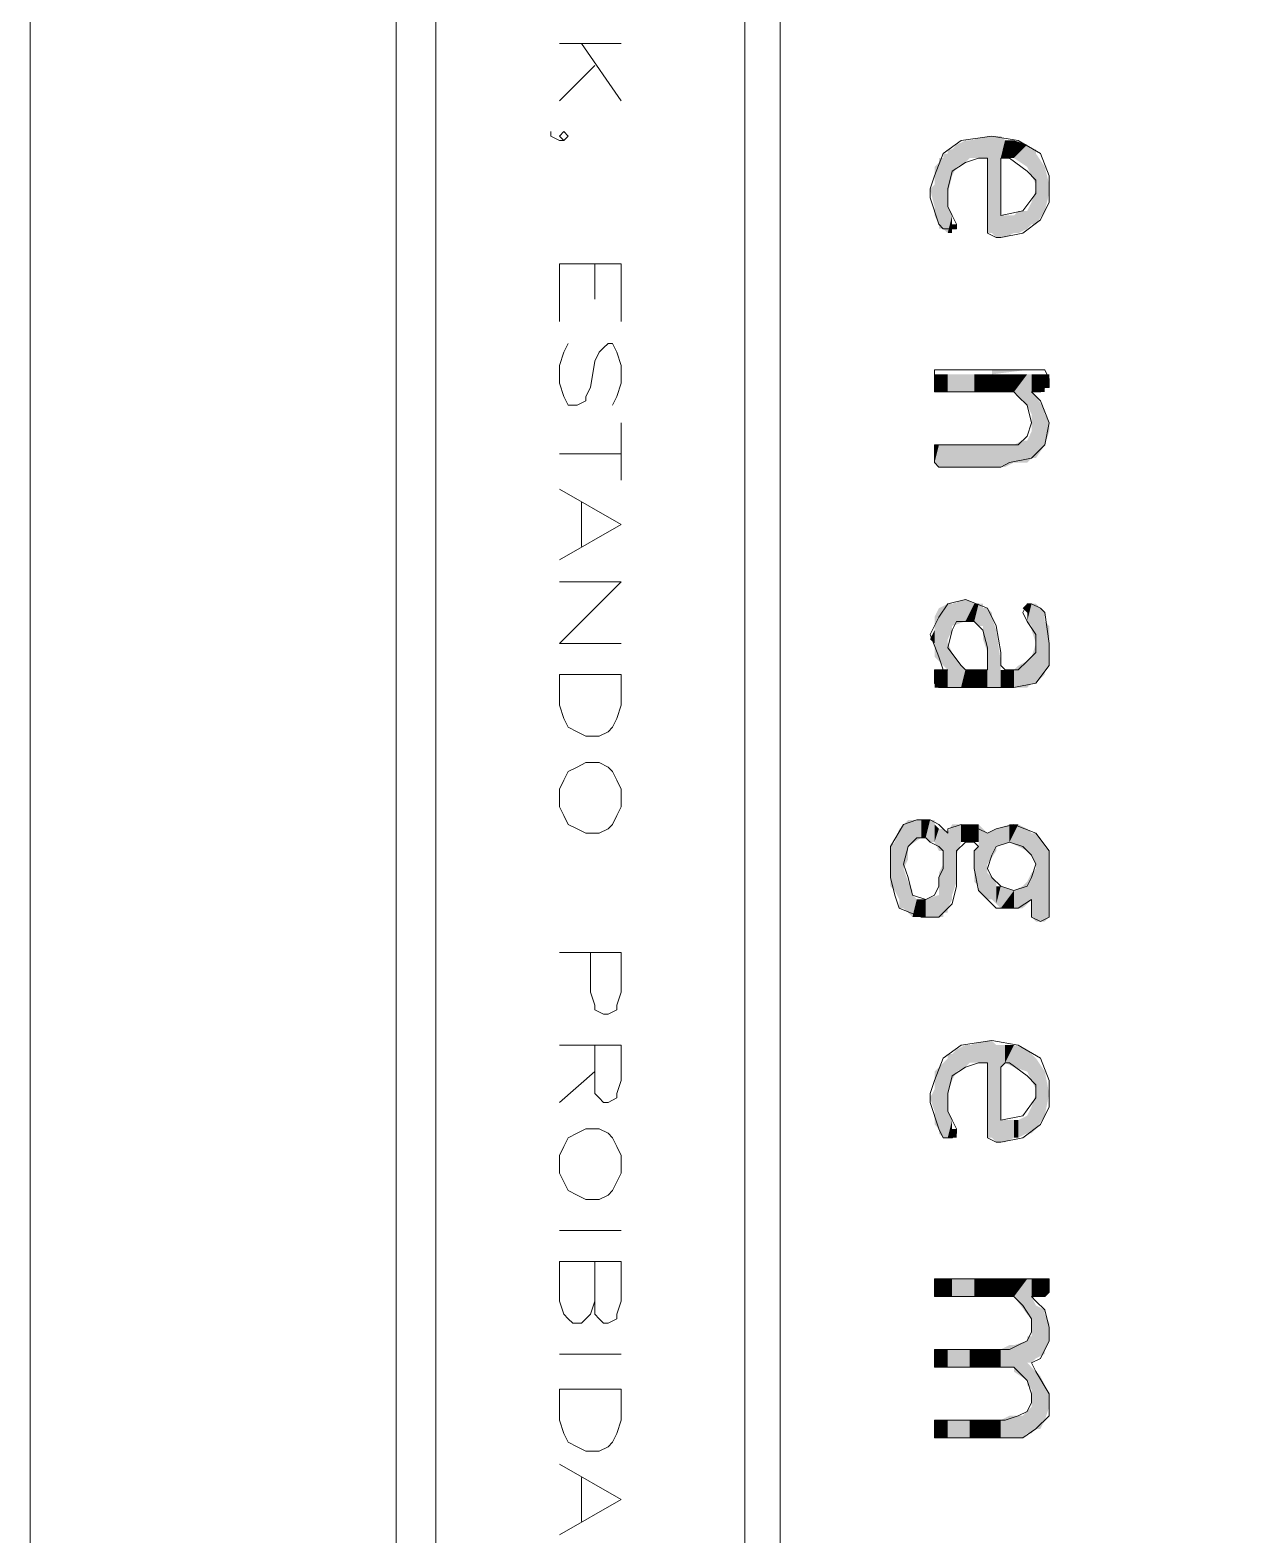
# Model space of a CAD drawing. Header units: millimetres. Extents: x 0 to 210, y 0 to 297.
# Drawn here: x 4.23 to 15.83, y 89.11 to 103.55 of the extents above; entities that cross this region are included whole.
import ezdxf

# ---------------------------------------------------------------- set-up
doc = ezdxf.new("R2010")
doc.units = ezdxf.units.MM
doc.header["$MEASUREMENT"] = 0
doc.layers.get('0').update_dxf_attribs({"linetype": 'CONTINUOUS'})

msp = doc.modelspace()

# ---------------------------------------------------------------- hatches: boundary and pattern name
at = {"true_color": 0x000007}
for points in [[(13.42, 102.531), (13.25, 102.32), (13.25, 102.489)], [(13.42, 102.531), (13.42, 102.32), (13.25, 102.32)], [(13.462, 102.531), (13.42, 101.6), (13.42, 102.531)], [(13.462, 102.531), (13.462, 101.6), (13.42, 101.6)], [(13.504, 102.531), (13.462, 101.6), (13.462, 102.531)], [(13.504, 102.531), (13.504, 101.558), (13.462, 101.6)], [(13.547, 102.531), (13.504, 101.558), (13.504, 102.531)], [(13.547, 102.531), (13.547, 101.558), (13.504, 101.558)], [(13.589, 102.489), (13.547, 102.32), (13.547, 102.531)], [(13.039, 102.362), (12.996, 101.642), (12.996, 102.362)], [(13.039, 102.362), (13.039, 101.6), (12.996, 101.642)], [(13.081, 102.404), (13.039, 101.981), (13.039, 102.404)], [(13.081, 102.404), (13.081, 102.15), (13.039, 101.981)], [(13.123, 102.447), (13.081, 102.15), (13.081, 102.404)], [(13.123, 102.447), (13.123, 102.235), (13.081, 102.15)], [(13.208, 102.489), (13.123, 102.235), (13.123, 102.447)], [(13.208, 102.489), (13.208, 102.277), (13.123, 102.235)], [(13.25, 102.489), (13.208, 102.277), (13.208, 102.489)], [(13.25, 102.489), (13.25, 102.32), (13.208, 102.277)], [(13.589, 102.489), (13.589, 102.32), (13.547, 102.32)], [(13.674, 102.489), (13.589, 102.32), (13.589, 102.489)], [(13.674, 102.489), (13.674, 102.32), (13.589, 102.32)], [(13.801, 102.447), (13.674, 102.32), (13.674, 102.489)], [(13.801, 102.447), (13.801, 102.235), (13.674, 102.32)], [(13.843, 102.404), (13.801, 102.235), (13.801, 102.447)], [(13.843, 102.404), (13.843, 102.15), (13.801, 102.235)], [(13.885, 102.404), (13.843, 102.15), (13.843, 102.404)], [(13.885, 102.404), (13.885, 102.066), (13.843, 102.15)], [(13.97, 102.235), (13.885, 101.685), (13.885, 102.362)], [(12.954, 102.277), (12.912, 101.769), (12.912, 102.235)], [(12.954, 102.277), (12.954, 101.685), (12.912, 101.769)], [(12.996, 102.32), (12.954, 101.642), (12.954, 102.32)], [(12.996, 102.32), (12.996, 101.642), (12.954, 101.642)], [(13.97, 102.235), (13.97, 101.812), (13.885, 101.685)], [(14.012, 102.066), (13.97, 101.812), (13.97, 102.235)], [(12.912, 102.066), (12.912, 101.854), (12.869, 102.023)], [(14.012, 102.066), (14.012, 101.981), (13.97, 101.812)], [(13.885, 102.023), (13.843, 101.685), (13.843, 101.896)], [(13.885, 102.023), (13.885, 101.685), (13.843, 101.685)], [(13.081, 101.769), (13.039, 101.6), (13.039, 101.854)], [(13.716, 101.812), (13.674, 101.6), (13.674, 101.769)], [(13.716, 101.812), (13.716, 101.6), (13.674, 101.6)], [(13.801, 101.812), (13.716, 101.6), (13.716, 101.812)], [(13.801, 101.812), (13.801, 101.642), (13.716, 101.6)], [(13.843, 101.896), (13.801, 101.642), (13.801, 101.812)], [(13.843, 101.896), (13.843, 101.685), (13.801, 101.642)], [(13.081, 101.769), (13.081, 101.6), (13.039, 101.6)], [(13.123, 101.685), (13.081, 101.642), (13.081, 101.685)], [(13.123, 101.685), (13.123, 101.642), (13.081, 101.642)], [(13.589, 101.769), (13.547, 101.558), (13.547, 101.769)], [(13.589, 101.769), (13.589, 101.558), (13.547, 101.558)], [(13.674, 101.769), (13.589, 101.558), (13.589, 101.769)], [(13.674, 101.769), (13.674, 101.6), (13.589, 101.558)], [(12.954, 100.245), (12.912, 100.076), (12.912, 100.245)], [(12.954, 100.245), (12.954, 100.076), (12.912, 100.076)], [(13.039, 100.245), (12.954, 100.076), (12.954, 100.245)], [(13.039, 100.245), (13.039, 100.076), (12.954, 100.076)], [(13.293, 100.245), (13.039, 100.076), (13.039, 100.245)], [(13.293, 100.245), (13.293, 100.076), (13.039, 100.076)], [(13.462, 100.245), (13.293, 100.076), (13.293, 100.245)], [(13.462, 100.245), (13.462, 100.076), (13.293, 100.076)], [(13.801, 100.288), (13.462, 100.245), (13.462, 100.288)], [(13.801, 100.288), (13.462, 100.245)], [(13.547, 100.245), (13.462, 100.076), (13.462, 100.245)], [(13.547, 100.245), (13.547, 100.076), (13.462, 100.076)], [(13.631, 100.245), (13.547, 100.076), (13.547, 100.245)], [(13.631, 100.245), (13.631, 100.076), (13.547, 100.076)], [(13.674, 100.245), (13.631, 100.076), (13.631, 100.245)], [(13.674, 100.245), (13.674, 100.076), (13.631, 100.076)], [(13.801, 100.245), (13.674, 100.076), (13.674, 100.245)], [(13.801, 100.245), (13.801, 99.949), (13.674, 100.076)], [(13.843, 100.245), (13.801, 99.949), (13.801, 100.245)], [(13.843, 100.245), (13.843, 99.864), (13.801, 99.949)], [(13.97, 100.245), (13.843, 100.076), (13.843, 100.245)], [(13.97, 100.245), (13.97, 100.076), (13.843, 100.076)], [(14.012, 100.245), (13.97, 100.118), (13.97, 100.245)], [(14.012, 100.245), (14.012, 100.118), (13.97, 100.118)], [(13.885, 100.034), (13.843, 99.441), (13.843, 100.076)], [(13.885, 100.034), (13.885, 99.441), (13.843, 99.441)], [(13.97, 99.907), (13.885, 99.441), (13.885, 100.034)], [(13.97, 99.907), (13.97, 99.568), (13.885, 99.441)], [(14.012, 99.78), (13.97, 99.568), (13.97, 99.864)], [(14.012, 99.78), (14.012, 99.695), (13.97, 99.568)], [(13.758, 99.61), (13.674, 99.399), (13.674, 99.568)], [(13.758, 99.61), (13.758, 99.399), (13.674, 99.399)], [(13.801, 99.61), (13.758, 99.399), (13.758, 99.61)], [(13.801, 99.61), (13.801, 99.399), (13.758, 99.399)], [(13.843, 99.695), (13.801, 99.399), (13.801, 99.61)], [(13.843, 99.695), (13.843, 99.441), (13.801, 99.399)], [(12.954, 99.568), (12.912, 99.399), (12.912, 99.568)], [(12.954, 99.568), (12.954, 99.356), (12.912, 99.399)], [(13.039, 99.568), (12.954, 99.356), (12.954, 99.568)], [(13.039, 99.568), (13.039, 99.356), (12.954, 99.356)], [(13.25, 99.568), (13.039, 99.356), (13.039, 99.568)], [(13.25, 99.568), (13.25, 99.356), (13.039, 99.356)], [(13.462, 99.568), (13.25, 99.356), (13.25, 99.568)], [(13.462, 99.568), (13.462, 99.356), (13.25, 99.356)], [(13.504, 99.568), (13.462, 99.356), (13.462, 99.568)], [(13.504, 99.568), (13.504, 99.356), (13.462, 99.356)], [(13.547, 99.568), (13.504, 99.356), (13.504, 99.568)], [(13.547, 99.568), (13.547, 99.356), (13.504, 99.356)], [(13.589, 99.568), (13.547, 99.356), (13.547, 99.568)], [(13.589, 99.568), (13.589, 99.356), (13.547, 99.356)], [(13.674, 99.568), (13.589, 99.356), (13.589, 99.568)], [(13.674, 99.568), (13.674, 99.399), (13.589, 99.356)], [(13.039, 98.044), (12.954, 97.494), (12.954, 98.002)], [(13.039, 98.044), (13.039, 97.409), (12.954, 97.494)], [(13.081, 98.044), (13.039, 97.705), (13.039, 98.044)], [(13.081, 98.044), (13.081, 97.79), (13.039, 97.705)], [(13.208, 98.086), (13.081, 97.832), (13.081, 98.044)], [(13.208, 98.086), (13.208, 97.875), (13.081, 97.832)], [(13.293, 98.044), (13.208, 97.875), (13.208, 98.086)], [(13.293, 98.044), (13.293, 97.875), (13.208, 97.875)], [(13.335, 98.044), (13.293, 97.875), (13.293, 98.044)], [(13.335, 98.044), (13.335, 97.832), (13.293, 97.875)], [(13.377, 98.044), (13.335, 97.832), (13.335, 98.044)], [(13.377, 98.044), (13.377, 97.832), (13.335, 97.832)], [(13.801, 98.044), (13.758, 98.002)], [(13.801, 98.044), (13.801, 97.959), (13.758, 98.002)], [(13.843, 98.044), (13.801, 97.875), (13.801, 98.044)], [(13.843, 98.044), (13.843, 97.832), (13.801, 97.875)], [(13.885, 98.044), (13.843, 97.79), (13.843, 98.044)], [(13.885, 98.044), (13.885, 97.663), (13.843, 97.79)], [(13.928, 98.002), (13.885, 97.282), (13.885, 98.044)], [(12.954, 98.002), (12.912, 97.536), (12.912, 97.917)], [(12.954, 98.002), (12.954, 97.494), (12.912, 97.536)], [(13.42, 98.002), (13.377, 97.705), (13.377, 98.002)], [(13.42, 98.002), (13.42, 97.578), (13.377, 97.705)], [(13.462, 97.959), (13.42, 97.24), (13.42, 98.002)], [(13.462, 97.959), (13.462, 97.24), (13.42, 97.24)], [(13.504, 97.79), (13.462, 97.24), (13.462, 97.917)], [(13.928, 98.002), (13.928, 97.324), (13.885, 97.282)], [(13.97, 97.959), (13.928, 97.324), (13.928, 98.002)], [(13.97, 97.959), (13.97, 97.367), (13.928, 97.324)], [(14.012, 97.832), (13.97, 97.409), (13.97, 97.875)], [(12.912, 97.79), (12.912, 97.663), (12.869, 97.705)], [(13.504, 97.79), (13.504, 97.24), (13.462, 97.24)], [(13.547, 97.494), (13.504, 97.24), (13.504, 97.79)], [(14.012, 97.832), (14.012, 97.451), (13.97, 97.409)], [(13.081, 97.578), (13.039, 97.24), (13.039, 97.663)], [(13.885, 97.663), (13.843, 97.282), (13.843, 97.536)], [(13.885, 97.663), (13.885, 97.282), (13.843, 97.282)], [(13.081, 97.578), (13.081, 97.24), (13.039, 97.24)], [(13.166, 97.451), (13.081, 97.24), (13.081, 97.578)], [(13.166, 97.451), (13.166, 97.24), (13.081, 97.24)], [(13.208, 97.409), (13.166, 97.24), (13.166, 97.451)], [(13.547, 97.494), (13.547, 97.24), (13.504, 97.24)], [(13.716, 97.451), (13.674, 97.24), (13.674, 97.409)], [(13.716, 97.451), (13.716, 97.24), (13.674, 97.24)], [(13.801, 97.494), (13.716, 97.24), (13.716, 97.451)], [(13.801, 97.494), (13.801, 97.24), (13.716, 97.24)], [(13.843, 97.536), (13.801, 97.24), (13.801, 97.494)], [(13.843, 97.536), (13.843, 97.282), (13.801, 97.24)], [(12.954, 97.409), (12.912, 97.24), (12.912, 97.409)], [(12.954, 97.409), (12.954, 97.24), (12.912, 97.24)], [(13.039, 97.409), (12.954, 97.24), (12.954, 97.409)], [(13.039, 97.409), (13.039, 97.24), (12.954, 97.24)], [(13.208, 97.409), (13.208, 97.24), (13.166, 97.24)], [(13.293, 97.409), (13.208, 97.24), (13.208, 97.409)], [(13.293, 97.409), (13.293, 97.24), (13.208, 97.24)], [(13.42, 97.409), (13.293, 97.24), (13.293, 97.409)], [(13.42, 97.409), (13.42, 97.24), (13.293, 97.24)], [(13.589, 97.409), (13.547, 97.24), (13.547, 97.409)], [(13.589, 97.409), (13.589, 97.24), (13.547, 97.24)], [(13.631, 97.409), (13.589, 97.24), (13.589, 97.409)], [(13.631, 97.409), (13.631, 97.24), (13.589, 97.24)], [(13.674, 97.409), (13.631, 97.24), (13.631, 97.409)], [(13.674, 97.409), (13.674, 97.24), (13.631, 97.24)], [(12.573, 95.885), (12.531, 95.292), (12.531, 95.758)], [(12.573, 95.885), (12.573, 95.208), (12.531, 95.292)], [(12.615, 95.927), (12.573, 95.123), (12.573, 95.885)], [(12.615, 95.927), (12.615, 95.123), (12.573, 95.123)], [(12.658, 95.97), (12.615, 95.504), (12.615, 95.927)], [(12.658, 95.97), (12.658, 95.589), (12.615, 95.504)], [(12.785, 95.97), (12.658, 95.716), (12.658, 95.97)], [(12.785, 95.97), (12.785, 95.8), (12.658, 95.716)], [(12.827, 95.97), (12.785, 95.8), (12.785, 95.97)], [(12.827, 95.97), (12.827, 95.8), (12.785, 95.8)], [(12.869, 95.97), (12.827, 95.8), (12.827, 95.97)], [(12.869, 95.97), (12.869, 95.758), (12.827, 95.8)], [(12.912, 95.97), (12.869, 95.758), (12.869, 95.97)], [(12.912, 95.97), (12.912, 95.758), (12.869, 95.758)], [(12.954, 95.885), (12.912, 95.758), (12.912, 95.927)], [(12.954, 95.885), (12.954, 95.673), (12.912, 95.758)], [(12.996, 95.885), (12.954, 95.673), (12.954, 95.885)], [(12.996, 95.885), (12.996, 95.673), (12.954, 95.673)], [(13.039, 95.843), (12.996, 95.081), (12.996, 95.885)], [(13.081, 95.927), (13.039, 95.123), (13.039, 95.843)], [(13.081, 95.927), (13.081, 95.208), (13.039, 95.123)], [(13.123, 95.927), (13.081, 95.25), (13.081, 95.927)], [(13.123, 95.927), (13.123, 95.377), (13.081, 95.25)], [(13.166, 95.927), (13.123, 95.631), (13.123, 95.927)], [(13.166, 95.927), (13.166, 95.758), (13.123, 95.631)], [(13.208, 95.927), (13.166, 95.758), (13.166, 95.927)], [(13.208, 95.927), (13.208, 95.758), (13.166, 95.758)], [(13.25, 95.927), (13.208, 95.758), (13.208, 95.927)], [(13.25, 95.927), (13.25, 95.758), (13.208, 95.758)], [(13.293, 95.927), (13.25, 95.758), (13.25, 95.927)], [(13.293, 95.927), (13.293, 95.758), (13.25, 95.758)], [(13.335, 95.927), (13.293, 95.758), (13.293, 95.927)], [(13.335, 95.927), (13.335, 95.758), (13.293, 95.758)], [(13.377, 95.885), (13.335, 95.292), (13.335, 95.927)], [(13.377, 95.885), (13.377, 95.25), (13.335, 95.292)], [(13.42, 95.843), (13.377, 95.25), (13.377, 95.885)], [(13.504, 95.885), (13.42, 95.546), (13.42, 95.843)], [(13.504, 95.885), (13.504, 95.673), (13.42, 95.546)], [(13.631, 95.927), (13.504, 95.716), (13.504, 95.885)], [(13.631, 95.927), (13.631, 95.758), (13.504, 95.716)], [(13.716, 95.927), (13.631, 95.758), (13.631, 95.927)], [(13.716, 95.927), (13.716, 95.716), (13.631, 95.758)], [(13.801, 95.885), (13.716, 95.716), (13.716, 95.927)], [(13.801, 95.885), (13.801, 95.673), (13.716, 95.716)], [(13.843, 95.843), (13.801, 95.673), (13.801, 95.885)], [(12.531, 95.758), (12.488, 95.335), (12.488, 95.716)], [(12.531, 95.758), (12.531, 95.292), (12.488, 95.335)], [(13.039, 95.843), (13.039, 95.081), (12.996, 95.081)], [(13.335, 95.716), (13.293, 95.377), (13.293, 95.673)], [(13.335, 95.716), (13.335, 95.335), (13.293, 95.377)], [(13.42, 95.843), (13.42, 95.208), (13.377, 95.25)], [(13.843, 95.843), (13.843, 95.631), (13.801, 95.673)], [(13.885, 95.843), (13.843, 95.631), (13.843, 95.843)], [(13.885, 95.843), (13.885, 95.546), (13.843, 95.631)], [(13.928, 95.8), (13.885, 94.996), (13.885, 95.843)], [(13.928, 95.8), (13.928, 94.996), (13.885, 94.996)], [(13.97, 95.716), (13.928, 94.996), (13.928, 95.8)], [(13.97, 95.716), (13.97, 94.996), (13.928, 94.996)], [(14.012, 95.673), (13.97, 94.996), (13.97, 95.716)], [(14.012, 95.673), (14.012, 95.038), (13.97, 94.996)], [(12.658, 95.377), (12.615, 95.123), (12.615, 95.504)], [(12.996, 95.546), (12.954, 95.038), (12.954, 95.462)], [(12.996, 95.546), (12.996, 95.038), (12.954, 95.038)], [(13.462, 95.419), (13.42, 95.208), (13.42, 95.462)], [(13.843, 95.462), (13.801, 95.165), (13.801, 95.377)], [(13.843, 95.462), (13.843, 95.208), (13.801, 95.165)], [(13.885, 95.504), (13.843, 95.038), (13.843, 95.462)], [(13.885, 95.504), (13.885, 94.996), (13.843, 95.038)], [(12.658, 95.377), (12.658, 95.081), (12.615, 95.123)], [(12.7, 95.292), (12.658, 95.081), (12.658, 95.377)], [(12.7, 95.292), (12.7, 95.038), (12.658, 95.081)], [(13.462, 95.419), (13.462, 95.208), (13.42, 95.208)], [(13.504, 95.377), (13.462, 95.208), (13.462, 95.419)], [(13.504, 95.377), (13.504, 95.165), (13.462, 95.208)], [(13.547, 95.335), (13.504, 95.165), (13.504, 95.335)], [(13.547, 95.335), (13.547, 95.123), (13.504, 95.165)], [(13.674, 95.292), (13.547, 95.123), (13.547, 95.335)], [(13.674, 95.292), (13.674, 95.123), (13.547, 95.123)], [(13.758, 95.335), (13.674, 95.123), (13.674, 95.292)], [(13.758, 95.335), (13.758, 95.123), (13.674, 95.123)], [(13.801, 95.377), (13.758, 95.123), (13.758, 95.335)], [(13.801, 95.377), (13.801, 95.165), (13.758, 95.123)], [(12.742, 95.208), (12.7, 95.038), (12.7, 95.25)], [(12.742, 95.208), (12.742, 95.038), (12.7, 95.038)], [(12.827, 95.208), (12.742, 95.038), (12.742, 95.208)], [(12.827, 95.208), (12.827, 95.038), (12.742, 95.038)], [(12.954, 95.25), (12.827, 95.038), (12.827, 95.208)], [(12.954, 95.25), (12.954, 95.038), (12.827, 95.038)], [(13.42, 93.853), (13.25, 93.641), (13.25, 93.811)], [(13.42, 93.853), (13.42, 93.641), (13.25, 93.641)], [(13.462, 93.853), (13.42, 92.922), (13.42, 93.853)], [(13.462, 93.853), (13.462, 92.922), (13.42, 92.922)], [(13.504, 93.811), (13.462, 92.922), (13.462, 93.853)], [(13.081, 93.726), (13.039, 93.345), (13.039, 93.726)], [(13.081, 93.726), (13.081, 93.472), (13.039, 93.345)], [(13.123, 93.768), (13.081, 93.472), (13.081, 93.726)], [(13.123, 93.768), (13.123, 93.557), (13.081, 93.472)], [(13.208, 93.811), (13.123, 93.557), (13.123, 93.768)], [(13.208, 93.811), (13.208, 93.599), (13.123, 93.557)], [(13.25, 93.811), (13.208, 93.599), (13.208, 93.811)], [(13.25, 93.811), (13.25, 93.641), (13.208, 93.599)], [(13.504, 93.811), (13.504, 92.879), (13.462, 92.922)], [(13.547, 93.811), (13.504, 92.879), (13.504, 93.811)], [(13.547, 93.811), (13.547, 92.879), (13.504, 92.879)], [(13.589, 93.811), (13.547, 93.599), (13.547, 93.811)], [(13.589, 93.811), (13.589, 93.641), (13.547, 93.599)], [(13.674, 93.811), (13.589, 93.641), (13.589, 93.811)], [(13.674, 93.811), (13.674, 93.599), (13.589, 93.641)], [(13.801, 93.768), (13.674, 93.599), (13.674, 93.811)], [(13.801, 93.768), (13.801, 93.557), (13.674, 93.599)], [(13.843, 93.726), (13.801, 93.557), (13.801, 93.768)], [(13.843, 93.726), (13.843, 93.472), (13.801, 93.557)], [(13.885, 93.684), (13.843, 93.472), (13.843, 93.726)], [(12.954, 93.599), (12.912, 93.049), (12.912, 93.557)], [(12.954, 93.599), (12.954, 93.006), (12.912, 93.049)], [(12.996, 93.641), (12.954, 92.964), (12.954, 93.599)], [(12.996, 93.641), (12.996, 92.922), (12.954, 92.964)], [(13.039, 93.684), (12.996, 92.922), (12.996, 93.641)], [(13.039, 93.684), (13.039, 92.922), (12.996, 92.922)], [(13.885, 93.684), (13.885, 93.387), (13.843, 93.472)], [(13.97, 93.557), (13.885, 93.006), (13.885, 93.684)], [(13.97, 93.557), (13.97, 93.133), (13.885, 93.006)], [(14.012, 93.345), (13.97, 93.133), (13.97, 93.557)], [(12.912, 93.387), (12.912, 93.176), (12.869, 93.303)], [(13.885, 93.345), (13.843, 92.964), (13.843, 93.218)], [(13.885, 93.345), (13.885, 93.006), (13.843, 92.964)], [(14.012, 93.345), (13.97, 93.133)], [(13.081, 93.091), (13.039, 92.922), (13.039, 93.176)], [(13.801, 93.133), (13.716, 92.922), (13.716, 93.091)], [(13.801, 93.133), (13.801, 92.964), (13.716, 92.922)], [(13.843, 93.218), (13.801, 92.964), (13.801, 93.133)], [(13.843, 93.218), (13.843, 92.964), (13.801, 92.964)], [(13.081, 93.091), (13.081, 92.922), (13.039, 92.922)], [(13.123, 93.006), (13.081, 92.922), (13.081, 93.006)], [(13.123, 93.006), (13.123, 92.922), (13.081, 92.922)], [(13.589, 93.091), (13.547, 92.879), (13.547, 93.091)], [(13.589, 93.091), (13.589, 92.879), (13.547, 92.879)], [(13.674, 93.091), (13.589, 92.879), (13.589, 93.091)], [(13.674, 93.091), (13.674, 92.922), (13.589, 92.879)], [(13.716, 93.091), (13.674, 92.922), (13.674, 93.091)], [(13.716, 93.091), (13.716, 92.922), (13.674, 92.922)], [(12.954, 91.567), (12.912, 91.398), (12.912, 91.567)], [(12.954, 91.567), (12.954, 91.398), (12.912, 91.398)], [(12.996, 91.567), (12.954, 91.398), (12.954, 91.567)], [(12.996, 91.567), (12.996, 91.398), (12.954, 91.398)], [(13.039, 91.567), (12.996, 91.398), (12.996, 91.567)], [(13.039, 91.567), (13.039, 91.398), (12.996, 91.398)], [(13.081, 91.567), (13.039, 91.398), (13.039, 91.567)], [(13.081, 91.567), (13.081, 91.398), (13.039, 91.398)], [(13.293, 91.567), (13.081, 91.398), (13.081, 91.567)], [(13.293, 91.567), (13.293, 91.398), (13.081, 91.398)], [(13.462, 91.567), (13.293, 91.398), (13.293, 91.567)], [(13.462, 91.567), (13.462, 91.398), (13.293, 91.398)], [(13.547, 91.567), (13.462, 91.398), (13.462, 91.567)], [(13.547, 91.567), (13.547, 91.398), (13.462, 91.398)], [(13.631, 91.567), (13.547, 91.398), (13.547, 91.567)], [(13.631, 91.567), (13.631, 91.398), (13.547, 91.398)], [(13.674, 91.567), (13.631, 91.398), (13.631, 91.567)], [(13.674, 91.567), (13.674, 91.398), (13.631, 91.398)], [(13.801, 91.567), (13.674, 91.398), (13.674, 91.567)], [(13.801, 91.567), (13.801, 91.228), (13.674, 91.398)], [(13.843, 91.567), (13.801, 91.228), (13.801, 91.567)], [(13.843, 91.567), (13.843, 91.186), (13.801, 91.228)], [(13.928, 91.567), (13.843, 91.398), (13.843, 91.567)], [(13.928, 91.567), (13.928, 91.398), (13.843, 91.398)], [(13.97, 91.567), (13.928, 91.398), (13.928, 91.567)], [(13.97, 91.567), (13.97, 91.398), (13.928, 91.398)], [(14.012, 91.567), (13.97, 91.398), (13.97, 91.567)], [(14.012, 91.567), (14.012, 91.44), (13.97, 91.398)], [(13.885, 91.313), (13.843, 90.763), (13.843, 91.398)], [(13.885, 91.313), (13.885, 90.805), (13.843, 90.763)], [(13.97, 91.271), (13.885, 90.805), (13.885, 91.313)], [(13.97, 91.271), (13.97, 90.847), (13.885, 90.805)], [(14.012, 91.144), (13.97, 90.89), (13.97, 91.228)], [(14.012, 91.144), (14.012, 90.974), (13.97, 90.89)], [(13.801, 90.974), (13.674, 90.678), (13.674, 90.932)], [(13.801, 90.974), (13.801, 90.593), (13.674, 90.678)], [(13.843, 91.017), (13.801, 90.763), (13.801, 91.017)], [(13.843, 91.017), (13.843, 90.763), (13.801, 90.763)], [(12.954, 90.89), (12.912, 90.72), (12.912, 90.89)], [(12.954, 90.89), (12.954, 90.72), (12.912, 90.72)], [(13.039, 90.89), (12.954, 90.72), (12.954, 90.89)], [(13.039, 90.89), (13.039, 90.72), (12.954, 90.72)], [(13.25, 90.89), (13.039, 90.72), (13.039, 90.89)], [(13.25, 90.89), (13.25, 90.72), (13.039, 90.72)], [(13.293, 90.89), (13.25, 90.72), (13.25, 90.89)], [(13.293, 90.89), (13.293, 90.72), (13.25, 90.72)], [(13.462, 90.89), (13.293, 90.72), (13.293, 90.89)], [(13.462, 90.89), (13.462, 90.72), (13.293, 90.72)], [(13.547, 90.89), (13.462, 90.72), (13.462, 90.89)], [(13.547, 90.89), (13.547, 90.72), (13.462, 90.72)], [(13.631, 90.932), (13.547, 90.72), (13.547, 90.89)], [(13.631, 90.932), (13.631, 90.72), (13.547, 90.72)], [(13.674, 90.932), (13.631, 90.72), (13.631, 90.932)], [(13.674, 90.932), (13.674, 90.72), (13.631, 90.72)], [(13.843, 90.72), (13.801, 90.551), (13.801, 90.763)], [(13.843, 90.72), (13.843, 90.509), (13.801, 90.551)], [(13.885, 90.678), (13.843, 90.085), (13.843, 90.72)], [(13.885, 90.678), (13.885, 90.128), (13.843, 90.085)], [(13.928, 90.636), (13.885, 90.128), (13.885, 90.678)], [(13.928, 90.636), (13.928, 90.128), (13.885, 90.128)], [(13.97, 90.551), (13.928, 90.128), (13.928, 90.636)], [(13.97, 90.551), (13.97, 90.212), (13.928, 90.128)], [(14.012, 90.466), (13.97, 90.212), (13.97, 90.551)], [(14.012, 90.466), (14.012, 90.339), (13.97, 90.212)], [(13.631, 90.255), (13.547, 90.043), (13.547, 90.212)], [(13.631, 90.255), (13.631, 90.043), (13.547, 90.043)], [(13.674, 90.255), (13.631, 90.043), (13.631, 90.255)], [(13.674, 90.255), (13.674, 90.043), (13.631, 90.043)], [(13.758, 90.255), (13.674, 90.043), (13.674, 90.255)], [(13.758, 90.255), (13.758, 90.043), (13.674, 90.043)], [(13.801, 90.297), (13.758, 90.043), (13.758, 90.255)], [(13.801, 90.297), (13.801, 90.085), (13.758, 90.043)], [(13.843, 90.339), (13.801, 90.085), (13.801, 90.297)], [(13.843, 90.339), (13.843, 90.085), (13.801, 90.085)], [(12.954, 90.212), (12.912, 90.043), (12.912, 90.212)], [(12.954, 90.212), (12.954, 90.043), (12.912, 90.043)], [(13.039, 90.212), (12.954, 90.043), (12.954, 90.212)], [(13.039, 90.212), (13.039, 90.043), (12.954, 90.043)], [(13.25, 90.212), (13.039, 90.043), (13.039, 90.212)], [(13.25, 90.212), (13.25, 90.043), (13.039, 90.043)], [(13.42, 90.212), (13.25, 90.043), (13.25, 90.212)], [(13.42, 90.212), (13.42, 90.043), (13.25, 90.043)], [(13.462, 90.212), (13.42, 90.043), (13.42, 90.212)], [(13.462, 90.212), (13.462, 90.043), (13.42, 90.043)], [(13.547, 90.212), (13.462, 90.043), (13.462, 90.212)], [(13.547, 90.212), (13.547, 90.043), (13.462, 90.043)]]:
    msp.add_hatch(color=0, dxfattribs=at).paths.add_polyline_path(points)

# ---------------------------------------------------------------- linework, layer by layer
at = {"color": 0, "linetype": 'Continuous', "lineweight": 9, "true_color": 0x989898}
msp.add_line((7.747, 140.758), (7.747, 7.832), dxfattribs=at)
at = {"color": 0, "linetype": 'Continuous', "lineweight": 15, "true_color": 0x000007}
for p, q in [((11.43, 140.42), (11.43, 8.213)), ((9.906, 103.42), (9.313, 103.42)), ((9.906, 102.87), (9.525, 103.42)), ((9.652, 103.209), (9.313, 102.87)), ((9.313, 101.304), (9.313, 100.753)), ((9.652, 101.304), (9.652, 100.965)), ((9.906, 99.78), (9.906, 99.229)), ((9.906, 99.483), (9.313, 99.483)), ((9.525, 99.018), (9.525, 98.594)), ((9.652, 93.557), (9.313, 93.26)), ((9.906, 92.033), (9.313, 92.033)), ((9.906, 90.847), (9.313, 90.847)), ((9.525, 89.662), (9.525, 89.239))]:
    msp.add_line(p, q, dxfattribs=at)
for points in [[(4.233, 292.777), (4.233, 4.318), (205.698, 4.318), (205.698, 292.777)], [(202.184, 289.264), (202.184, 7.832), (7.747, 7.832), (7.747, 289.264)], [(8.128, 140.42), (8.128, 8.213), (11.091, 8.213), (11.091, 140.42)], [(13.504, 101.558), (13.42, 101.6), (13.42, 101.642), (13.42, 101.685), (13.42, 101.769), (13.42, 102.277), (13.42, 102.32), (13.335, 102.32), (13.208, 102.277), (13.081, 102.193), (13.039, 102.023), (13.039, 101.854), (13.081, 101.769), (13.123, 101.685), (13.123, 101.642), (13.081, 101.642), (12.996, 101.642), (12.954, 101.685), (12.869, 101.939), (12.869, 102.023), (12.912, 102.15), (12.996, 102.362), (13.166, 102.489), (13.462, 102.531), (13.716, 102.489), (13.928, 102.362), (14.012, 102.15), (14.012, 101.896), (13.928, 101.727), (13.758, 101.6), (13.547, 101.558)], [(13.547, 101.769), (13.758, 101.812), (13.885, 101.981), (13.885, 102.066), (13.885, 102.108), (13.801, 102.193), (13.631, 102.32), (13.589, 102.32), (13.547, 102.32), (13.547, 102.193), (13.547, 101.981), (13.547, 101.854)], [(12.954, 99.356), (12.912, 99.399), (12.912, 99.526), (12.912, 99.568), (12.954, 99.568), (12.996, 99.568), (13.081, 99.568), (13.377, 99.568), (13.504, 99.568), (13.547, 99.568), (13.716, 99.568), (13.801, 99.653), (13.843, 99.78), (13.801, 99.949), (13.716, 100.034), (13.674, 100.076), (13.589, 100.076), (13.42, 100.076), (13.081, 100.076), (12.996, 100.076), (12.954, 100.076), (12.912, 100.076), (12.912, 100.203), (12.912, 100.245), (12.912, 100.288), (12.954, 100.288), (13.039, 100.288), (13.208, 100.288), (13.716, 100.288), (13.885, 100.288), (13.97, 100.288), (14.012, 100.203), (14.012, 100.118), (13.97, 100.118), (13.928, 100.076), (13.843, 100.076), (13.928, 99.991), (14.012, 99.78), (13.97, 99.568), (13.843, 99.441), (13.631, 99.399), (13.547, 99.356), (13.504, 99.356), (13.377, 99.356), (13.081, 99.356), (12.996, 99.356)], [(12.954, 97.24), (12.912, 97.282), (12.912, 97.409), (12.996, 97.409), (13.039, 97.409), (12.996, 97.409), (12.954, 97.536), (12.869, 97.748), (12.954, 97.917), (13.039, 98.044), (13.208, 98.086), (13.42, 98.002), (13.504, 97.832), (13.547, 97.578), (13.547, 97.451), (13.589, 97.409), (13.716, 97.409), (13.801, 97.494), (13.885, 97.578), (13.885, 97.748), (13.801, 97.875), (13.758, 97.959), (13.801, 98.044), (13.843, 98.044), (13.928, 98.002), (13.97, 97.959), (14.012, 97.663), (14.012, 97.451), (13.885, 97.282), (13.674, 97.24), (13.631, 97.24), (13.589, 97.24), (13.462, 97.24), (13.123, 97.24), (12.996, 97.24)], [(13.42, 97.409), (13.42, 97.621), (13.377, 97.79), (13.293, 97.875), (13.208, 97.875), (13.123, 97.875), (13.081, 97.79), (13.039, 97.621), (13.166, 97.451), (13.208, 97.409), (13.25, 97.409), (13.377, 97.409)], [(9.313, 97.367), (9.906, 97.367), (9.906, 97.07), (9.864, 96.943), (9.821, 96.859), (9.779, 96.816), (9.694, 96.774), (9.567, 96.774), (9.483, 96.816), (9.398, 96.859), (9.356, 96.943), (9.313, 97.07)], [(9.906, 96.266), (9.864, 96.351), (9.821, 96.435), (9.779, 96.478), (9.694, 96.52), (9.567, 96.52), (9.483, 96.478), (9.398, 96.435), (9.356, 96.351), (9.313, 96.266), (9.313, 96.097), (9.356, 96.012), (9.398, 95.927), (9.483, 95.885), (9.567, 95.843), (9.694, 95.843), (9.779, 95.885), (9.821, 95.927), (9.864, 96.012), (9.906, 96.097)], [(13.928, 94.996), (13.843, 95.038), (13.843, 95.081), (13.843, 95.208), (13.716, 95.123), (13.504, 95.123), (13.335, 95.292), (13.293, 95.504), (13.293, 95.673), (13.335, 95.716), (13.293, 95.758), (13.208, 95.758), (13.123, 95.673), (13.123, 95.631), (13.123, 95.546), (13.123, 95.419), (13.123, 95.335), (13.081, 95.165), (12.954, 95.038), (12.785, 95.038), (12.573, 95.123), (12.531, 95.25), (12.488, 95.419), (12.488, 95.716), (12.615, 95.927), (12.742, 95.97), (12.869, 95.97), (12.954, 95.927), (12.996, 95.885), (13.039, 95.843), (13.039, 95.885), (13.166, 95.927), (13.335, 95.885), (13.42, 95.843), (13.504, 95.885), (13.674, 95.927), (13.885, 95.843), (14.012, 95.673), (14.012, 95.546), (14.012, 95.462), (14.012, 95.335), (14.012, 95.25), (14.012, 95.081), (14.012, 95.038)], [(12.827, 95.208), (12.912, 95.25), (12.954, 95.335), (12.954, 95.419), (12.996, 95.504), (12.996, 95.673), (12.954, 95.716), (12.869, 95.758), (12.827, 95.8), (12.742, 95.8), (12.658, 95.716), (12.615, 95.546), (12.658, 95.419), (12.7, 95.25)], [(13.674, 95.292), (13.801, 95.335), (13.843, 95.419), (13.885, 95.546), (13.843, 95.631), (13.758, 95.716), (13.631, 95.758), (13.504, 95.716), (13.462, 95.631), (13.42, 95.504), (13.462, 95.419), (13.547, 95.335)], [(13.504, 92.879), (13.42, 92.922), (13.42, 92.964), (13.42, 93.049), (13.42, 93.557), (13.42, 93.641), (13.335, 93.641), (13.208, 93.599), (13.081, 93.514), (13.039, 93.345), (13.039, 93.176), (13.081, 93.091), (13.123, 93.006), (13.123, 92.964), (13.081, 92.922), (12.996, 92.922), (12.954, 93.006), (12.869, 93.26), (12.869, 93.345), (12.912, 93.472), (12.996, 93.684), (13.166, 93.811), (13.462, 93.853), (13.716, 93.811), (13.928, 93.684), (14.012, 93.472), (14.012, 93.218), (13.928, 93.049), (13.758, 92.922), (13.547, 92.879)], [(13.547, 93.091), (13.758, 93.133), (13.885, 93.303), (13.885, 93.387), (13.885, 93.43), (13.801, 93.514), (13.631, 93.641), (13.589, 93.641), (13.547, 93.599), (13.547, 93.472), (13.547, 93.303), (13.547, 93.133)], [(9.906, 92.752), (9.864, 92.837), (9.821, 92.922), (9.779, 92.964), (9.694, 93.006), (9.567, 93.006), (9.483, 92.964), (9.398, 92.922), (9.356, 92.837), (9.313, 92.752), (9.313, 92.583), (9.356, 92.498), (9.398, 92.414), (9.483, 92.371), (9.567, 92.329), (9.694, 92.329), (9.779, 92.371), (9.821, 92.414), (9.864, 92.498), (9.906, 92.583)], [(12.954, 90.043), (12.912, 90.043), (12.912, 90.128), (12.912, 90.212), (12.954, 90.212), (13.123, 90.212), (13.377, 90.212), (13.547, 90.212), (13.589, 90.212), (13.716, 90.255), (13.801, 90.297), (13.843, 90.382), (13.843, 90.466), (13.801, 90.593), (13.716, 90.678), (13.674, 90.72), (13.631, 90.72), (13.547, 90.72), (13.039, 90.72), (12.954, 90.72), (12.912, 90.72), (12.912, 90.763), (12.912, 90.847), (12.912, 90.89), (12.954, 90.89), (13.123, 90.89), (13.377, 90.89), (13.547, 90.89), (13.631, 90.89), (13.716, 90.932), (13.801, 90.974), (13.843, 91.059), (13.843, 91.186), (13.758, 91.313), (13.674, 91.398), (13.631, 91.398), (13.547, 91.398), (13.335, 91.398), (13.039, 91.398), (12.954, 91.398), (12.912, 91.398), (12.912, 91.44), (12.912, 91.525), (12.912, 91.567), (12.954, 91.567), (12.996, 91.567), (13.081, 91.567), (13.25, 91.567), (13.631, 91.567), (13.801, 91.567), (13.928, 91.567), (13.97, 91.567), (14.012, 91.567), (14.012, 91.525), (14.012, 91.44), (13.97, 91.398), (13.843, 91.398), (13.885, 91.355), (13.97, 91.271), (14.012, 91.101), (14.012, 90.974), (13.928, 90.805), (13.843, 90.763), (13.885, 90.678), (14.012, 90.466), (14.012, 90.424), (14.012, 90.255), (13.885, 90.128), (13.758, 90.043), (13.589, 90.043), (13.504, 90.043), (13.293, 90.043), (13.039, 90.043)], [(9.313, 90.509), (9.906, 90.509), (9.906, 90.212), (9.864, 90.085), (9.821, 90.001), (9.779, 89.958), (9.694, 89.916), (9.567, 89.916), (9.483, 89.958), (9.398, 90.001), (9.356, 90.085), (9.313, 90.212)]]:
    msp.add_lwpolyline(points, close=True, dxfattribs=at)
for points in [[(9.356, 102.489), (9.313, 102.531), (9.356, 102.574), (9.398, 102.531), (9.356, 102.489), (9.313, 102.489), (9.229, 102.531), (9.229, 102.574)], [(9.313, 101.304), (9.906, 101.304), (9.906, 100.753)], [(9.821, 99.949), (9.864, 100.034), (9.906, 100.161), (9.906, 100.33), (9.864, 100.457), (9.821, 100.542), (9.779, 100.542), (9.737, 100.499), (9.694, 100.457), (9.652, 100.372), (9.61, 100.118), (9.567, 100.034), (9.567, 99.991), (9.483, 99.949), (9.398, 99.949), (9.356, 100.034), (9.313, 100.161), (9.313, 100.33), (9.356, 100.457), (9.398, 100.542)], [(9.313, 99.145), (9.906, 98.806), (9.313, 98.467)], [(9.313, 98.256), (9.906, 98.256), (9.313, 97.663), (9.906, 97.663)], [(9.313, 94.7), (9.906, 94.7), (9.906, 94.319), (9.864, 94.192), (9.864, 94.149), (9.779, 94.107), (9.737, 94.107), (9.652, 94.149), (9.652, 94.192), (9.61, 94.319), (9.61, 94.7)], [(9.313, 93.811), (9.906, 93.811), (9.906, 93.472), (9.864, 93.345), (9.864, 93.303), (9.779, 93.26), (9.737, 93.26), (9.694, 93.303), (9.652, 93.345), (9.652, 93.472), (9.652, 93.811)], [(9.313, 91.736), (9.906, 91.736), (9.906, 91.355), (9.864, 91.228), (9.864, 91.186), (9.779, 91.144), (9.737, 91.144), (9.694, 91.186), (9.652, 91.228), (9.652, 91.355), (9.652, 91.736)], [(9.652, 91.355), (9.61, 91.228), (9.567, 91.186), (9.525, 91.144), (9.44, 91.144), (9.398, 91.186), (9.356, 91.228), (9.313, 91.355), (9.313, 91.736)], [(9.313, 89.789), (9.906, 89.45), (9.313, 89.112)]]:
    msp.add_lwpolyline(points, dxfattribs=at)

doc.saveas('drawing.dxf')
